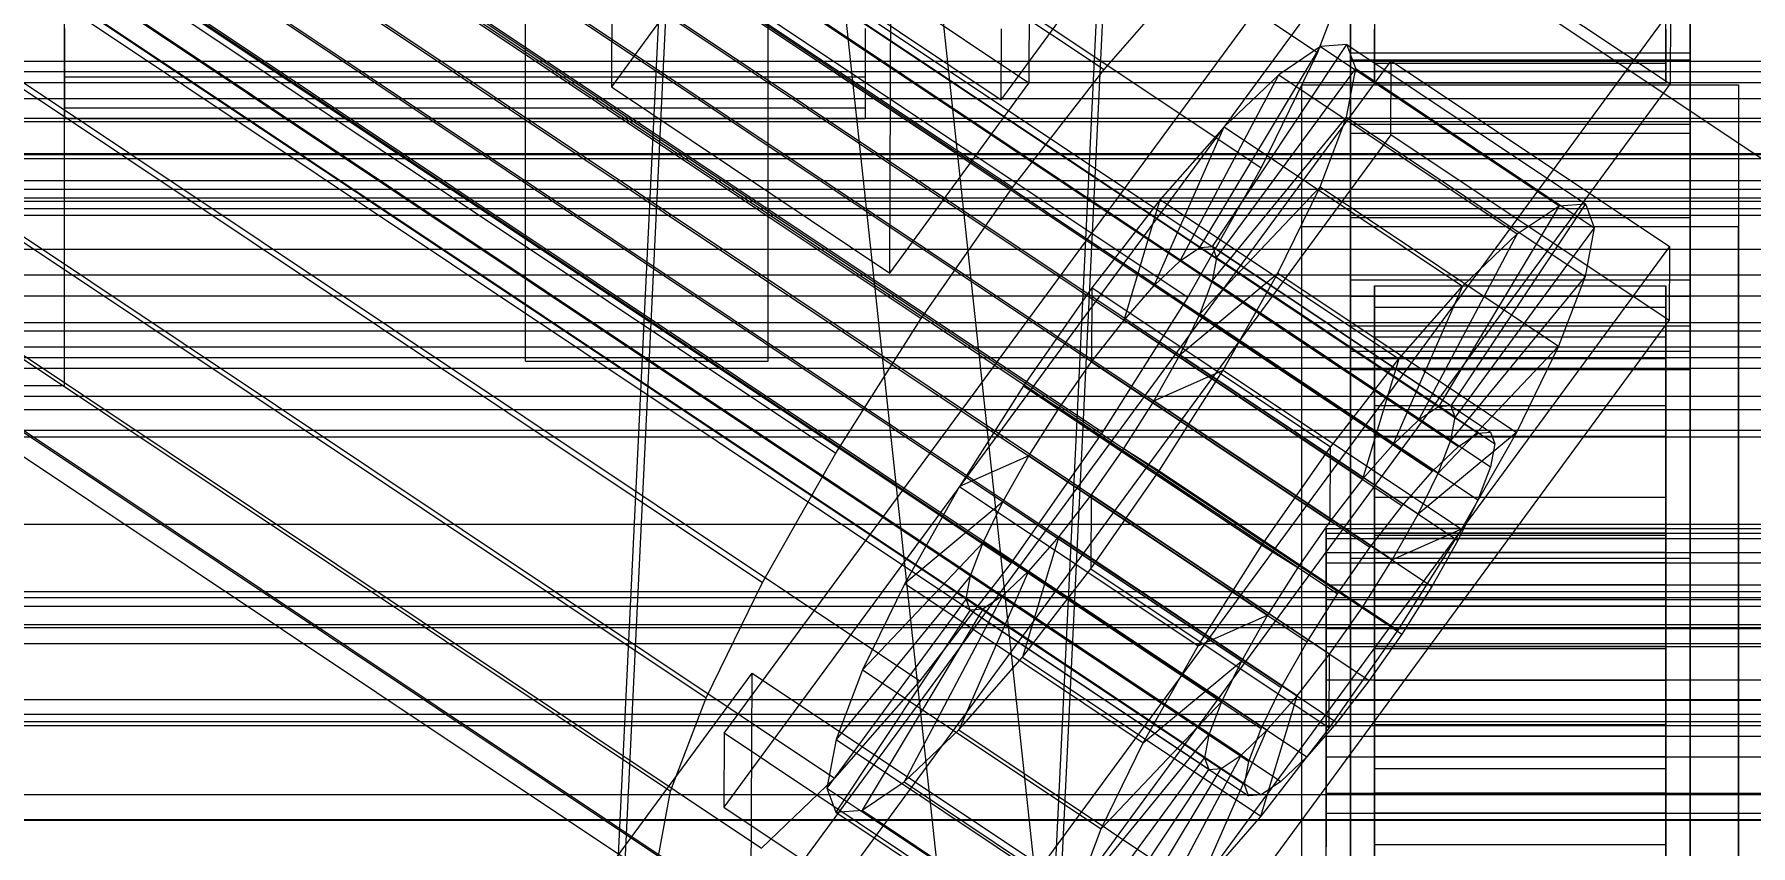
# Model space of a CAD drawing. Header units: millimetres. Extents: x -1970 to 59977, y -65068 to 6837.
# Drawn here: x -201.2 to -130.5, y -33764 to -33730.5 of the extents above; entities that cross this region are included whole.
import ezdxf

# ---------------------------------------------------------------- set-up
doc = ezdxf.new("R2010")
doc.units = ezdxf.units.MM
for name, color, linetype, lineweight in [('COTAS_O', 1, 'Continuous', 0), ('frontal_briquetadora', 7, 'Continuous', 0), ('frontal_C01', 7, 'Continuous', 0), ('frontal_C02', 7, 'Continuous', 0), ('frontal_C03', 7, 'Continuous', 0), ('frontal_secador', 7, 'Continuous', 0)]:
    doc.layers.add(name, color=color, linetype=linetype, lineweight=lineweight)
doc.dimstyles.new('R19_100', dxfattribs={"dimtxt": 250, "dimasz": 150, "dimexe": 150, "dimexo": 80, "dimgap": 100, "dimtad": 1, "dimtih": 1, "dimtoh": 1, "dimdsep": 46, "dimcen": 0.09, "dimadec": 0, "dimazin": 0, "dimtfac": 1, "dimtdec": 4, "dimtofl": 0, "dimtmove": 0, "dimatfit": 3, "dimfxl": 1, "dimtolj": 1, "dimtzin": 0, "dimarcsym": 0})

# ---------------------------------------------------------------- blocks, each defined once
blk = doc.blocks.new('*D39')
at = {"layer": 'COTAS_O', "color": 0, "lineweight": -2, "transparency": 16777216}
for p, q in [((-1725, -34320), (-1725, -33550)), ((1725, -34320), (1725, -33550)), ((-1575, -33700), (1575, -33700))]:
    blk.add_line(p, q, dxfattribs=at)
at = {"layer": 'COTAS_O', "color": 0, "transparency": 16777216}
for points in [[(-1575, -33675), (-1575, -33725), (-1725, -33700)], [(1575, -33675), (1575, -33725), (1725, -33700)]]:
    blk.add_solid(points, dxfattribs=at)
at = {"layer": 'Defpoints', "color": 0, "transparency": 16777216}
for p in [(1725, -33700), (-1725, -34400), (1725, -34400)]:
    blk.add_point(p, dxfattribs=at)
blk = doc.blocks.new('*D42')
at = {"layer": 'COTAS_O', "color": 0, "lineweight": -2, "transparency": 16777216}
for p, q in [((-570, -33700), (200, -33700)), ((50, -34750), (50, -33850)), ((-570, -34900), (200, -34900))]:
    blk.add_line(p, q, dxfattribs=at)
at = {"layer": 'COTAS_O', "color": 0, "transparency": 16777216}
for points in [[(25, -33850), (75, -33850), (50, -33700)], [(25, -34750), (75, -34750), (50, -34900)]]:
    blk.add_solid(points, dxfattribs=at)
at = {"layer": 'Defpoints', "color": 0, "transparency": 16777216}
for p in [(-650, -33700), (50, -33700), (-650, -34900)]:
    blk.add_point(p, dxfattribs=at)

msp = doc.modelspace()

# ---------------------------------------------------------------- linework, layer by layer
at = {"layer": 'frontal_briquetadora'}
for p, q in [((-164, -33765), (-171, -33700)), ((-160, -33765), (-167, -33700)), ((-200, -33745), (-200, -33705)), ((-181, -33744), (-181, -33714)), ((-171, -33744), (-171, -33714)), ((-200, -33730.29), (-200, -33732.281)), ((-167, -33730.29), (-167, -33732.281)), ((-200, -33732.281), (-200, -33733.56)), ((-200, -33732.281), (-167, -33732.281)), ((-167, -33732.281), (-167, -33733.56)), ((-200, -33733.56), (-200, -33734)), ((-200, -33733.56), (-167, -33733.56)), ((-200, -33734), (-167, -33734)), ((-167, -33733.56), (-167, -33734)), ((-181, -33744), (-171, -33744)), ((-225, -33745), (-200, -33745))]:
    msp.add_line(p, q, dxfattribs=at)
at = {"layer": 'frontal_C01'}
for p, q in [((-355.53, -33604.291), (-141.731, -33746.969)), ((-355.017, -33604.251), (-141.218, -33746.929)), ((-356.348, -33604.84), (-142.549, -33747.518)), ((-354.844, -33604.721), (-141.045, -33747.398)), ((-357.415, -33605.859), (-143.617, -33748.536)), ((-355.022, -33605.669), (-141.224, -33748.347)), ((-358.659, -33607.278), (-144.861, -33749.956)), ((-355.541, -33607.031), (-141.742, -33749.709)), ((-356.363, -33608.714), (-142.565, -33751.392)), ((-332.659, -33608.287), (-148.35, -33731.285)), ((-146.196, -33751.68), (-359.995, -33609.002)), ((-341.461, -33608.985), (-157.152, -33731.983)), ((-361.332, -33610.912), (-147.533, -33753.59)), ((-357.434, -33610.603), (-143.635, -33753.281)), ((-362.578, -33612.879), (-148.779, -33755.557)), ((-358.68, -33612.57), (-144.881, -33755.248)), ((-334.981, -33613.037), (-150.672, -33736.035)), ((-160.922, -33736.848), (-345.231, -33613.85)), ((-360.017, -33614.481), (-146.218, -33757.158)), ((-363.648, -33614.769), (-149.85, -33757.446)), ((-364.471, -33616.452), (-150.672, -33759.129)), ((-361.352, -33616.204), (-147.554, -33758.882)), ((-364.989, -33617.814), (-151.191, -33760.492)), ((-362.596, -33617.624), (-148.798, -33760.302)), ((-365.168, -33618.762), (-151.369, -33761.44)), ((-363.664, -33618.643), (-149.865, -33761.32)), ((-338.003, -33618.37), (-153.694, -33741.368)), ((-364.995, -33619.232), (-151.196, -33761.91)), ((-364.482, -33619.191), (-150.683, -33761.869)), ((-349.002, -33619.242), (-164.693, -33742.24)), ((-341.52, -33623.921), (-157.211, -33746.919)), ((-352.519, -33624.793), (-168.21, -33747.791)), ((-345.291, -33629.312), (-160.982, -33752.31)), ((-355.541, -33630.125), (-171.232, -33753.123)), ((-349.061, -33634.177), (-164.752, -33757.175)), ((-357.863, -33634.875), (-173.554, -33757.873)), ((-352.572, -33638.183), (-168.263, -33761.182)), ((-359.326, -33638.719), (-175.016, -33761.717)), ((-359.83, -33641.395), (-175.521, -33764.393)), ((-355.584, -33641.058), (-171.275, -33764.057)), ((-359.341, -33642.721), (-175.032, -33765.719)), ((-357.893, -33642.606), (-173.584, -33765.604)), ((-228.298, -33670.083), (-130, -33735.682)), ((-172.809, -33759.329), (-145.277, -33721.886)), ((-145.289, -33724.929), (-172.821, -33762.373)), ((-133.821, -33732.583), (-145.289, -33724.929)), ((-146.887, -33727.441), (-148.35, -33731.285)), ((-157.152, -33731.983), (-153.641, -33727.977)), ((-133.809, -33729.539), (-161.341, -33766.982)), ((-133.809, -33729.539), (-133.821, -33732.583)), ((-153.199, -33739.316), (-148.226, -33731.039)), ((-152.686, -33739.275), (-147.143, -33730.953)), ((-148.35, -33731.285), (-150.672, -33736.035)), ((-148.226, -33731.039), (-149.953, -33732.196)), ((-147.143, -33730.953), (-148.226, -33731.039)), ((-148.226, -33731.039), (-138.396, -33737.598)), ((-147.143, -33730.953), (-137.313, -33737.513)), ((-146.777, -33731.944), (-147.143, -33730.953)), ((-172.847, -33769.069), (-145.315, -33731.626)), ((-160.922, -33736.848), (-157.152, -33731.983)), ((-152.513, -33739.745), (-146.777, -33731.944)), ((-147.155, -33733.946), (-146.777, -33731.944)), ((-147, -33734.62), (-147, -33731.577)), ((-147, -33731.577), (-133, -33731.577)), ((-147, -33777.299), (-147, -33731.577)), ((-146.777, -33731.944), (-136.948, -33738.504)), ((-145.327, -33734.669), (-145.315, -33731.626)), ((-145.315, -33731.626), (-133.847, -33739.279)), ((-133, -33731.577), (-133, -33734.62)), ((-133, -33731.577), (-133, -33777.299)), ((-161.353, -33770.026), (-133.821, -33732.583)), ((-154.017, -33739.864), (-149.953, -33732.196)), ((-149.953, -33732.196), (-152.207, -33734.347)), ((-149.953, -33732.196), (-140.123, -33738.756)), ((-152.692, -33740.693), (-147.155, -33733.946)), ((-148.249, -33736.822), (-147.155, -33733.946)), ((-147.155, -33733.946), (-137.325, -33740.506)), ((-145.327, -33734.669), (-172.859, -33772.113)), ((-155.085, -33740.883), (-152.207, -33734.347)), ((-152.207, -33734.347), (-154.833, -33737.344)), ((-152.207, -33734.347), (-142.377, -33740.907)), ((-133, -33734.62), (-147, -33734.62)), ((-147, -33734.62), (-147, -33780.343)), ((-133.859, -33742.323), (-145.327, -33734.669)), ((-133, -33780.343), (-133, -33734.62)), ((-150.672, -33736.035), (-153.694, -33741.368)), ((-164.693, -33742.24), (-160.922, -33736.848)), ((-153.21, -33742.055), (-148.249, -33736.822)), ((-149.985, -33740.375), (-148.249, -33736.822)), ((-148.249, -33736.822), (-138.419, -33743.382)), ((-154.833, -33737.344), (-157.653, -33740.983)), ((-156.329, -33742.303), (-154.833, -33737.344)), ((-154.833, -33737.344), (-145.003, -33743.904)), ((-138.396, -33737.598), (-143.369, -33745.876)), ((-137.313, -33737.513), (-142.856, -33745.835)), ((-140.123, -33738.756), (-138.396, -33737.598)), ((-138.396, -33737.598), (-137.313, -33737.513)), ((-137.313, -33737.513), (-136.948, -33738.504)), ((-140.123, -33738.756), (-144.188, -33746.424)), ((-136.948, -33738.504), (-142.683, -33746.305)), ((-142.377, -33740.907), (-140.123, -33738.756)), ((-136.948, -33738.504), (-137.325, -33740.506)), ((-133.847, -33739.279), (-161.379, -33776.722)), ((-154.017, -33739.864), (-153.199, -33739.316)), ((-153.199, -33739.316), (-152.686, -33739.275)), ((-143.369, -33745.876), (-153.199, -33739.316)), ((-152.513, -33739.745), (-152.692, -33740.693)), ((-142.856, -33745.835), (-152.686, -33739.275)), ((-152.686, -33739.275), (-152.513, -33739.745)), ((-142.683, -33746.305), (-152.513, -33739.745)), ((-133.847, -33739.279), (-133.859, -33742.323)), ((-155.085, -33740.883), (-154.017, -33739.864)), ((-154.033, -33743.739), (-149.985, -33740.375)), ((-144.188, -33746.424), (-154.017, -33739.864)), ((-152.246, -33744.363), (-149.985, -33740.375)), ((-149.985, -33740.375), (-140.156, -33746.935)), ((-137.325, -33740.506), (-142.862, -33747.253)), ((-137.325, -33740.506), (-138.419, -33743.382)), ((-157.653, -33740.983), (-160.474, -33745.016)), ((-157.653, -33740.983), (-157.665, -33744.026)), ((-147.823, -33747.543), (-157.653, -33740.983)), ((-156.329, -33742.303), (-155.085, -33740.883)), ((-145.255, -33747.443), (-155.085, -33740.883)), ((-152.692, -33740.693), (-153.21, -33742.055)), ((-142.862, -33747.253), (-152.692, -33740.693)), ((-146, -33750.887), (-146, -33740.899)), ((-146, -33740.899), (-146, -33741.312)), ((-146, -33740.899), (-134, -33740.899)), ((-146, -33741.779), (-146, -33740.899)), ((-142.377, -33740.907), (-145.255, -33747.443)), ((-145.003, -33743.904), (-142.377, -33740.907)), ((-134, -33741.312), (-134, -33740.899)), ((-134, -33740.899), (-134, -33750.887)), ((-134, -33740.899), (-134, -33741.779)), ((-153.694, -33741.368), (-157.211, -33746.919)), ((-147, -33744.36), (-147, -33741.317)), ((-147, -33741.317), (-133, -33741.317)), ((-147, -33787.039), (-147, -33741.317)), ((-146, -33751.083), (-146, -33741.312)), ((-146, -33741.312), (-146, -33742.99)), ((-146, -33741.312), (-134, -33741.312)), ((-146, -33751.304), (-146, -33741.779)), ((-146, -33741.779), (-134, -33741.779)), ((-146, -33743.892), (-146, -33741.779)), ((-134, -33742.99), (-134, -33741.312)), ((-134, -33741.312), (-134, -33751.083)), ((-134, -33741.779), (-134, -33751.304)), ((-134, -33741.779), (-134, -33743.892)), ((-133, -33741.317), (-133, -33744.36)), ((-133, -33741.317), (-133, -33787.039)), ((-168.21, -33747.791), (-164.693, -33742.24)), ((-161.391, -33779.766), (-133.859, -33742.323)), ((-157.665, -33744.026), (-156.329, -33742.303)), ((-146.499, -33748.863), (-156.329, -33742.303)), ((-153.21, -33742.055), (-154.033, -33743.739)), ((-143.38, -33748.615), (-153.21, -33742.055)), ((-146, -33751.878), (-146, -33742.99)), ((-146, -33742.99), (-146, -33745.82)), ((-146, -33742.99), (-134, -33742.99)), ((-134, -33745.82), (-134, -33742.99)), ((-134, -33742.99), (-134, -33751.878)), ((-159.001, -33745.937), (-157.665, -33744.026)), ((-157.665, -33744.026), (-147.835, -33750.586)), ((-154.033, -33743.739), (-155.103, -33745.628)), ((-144.203, -33750.298), (-154.033, -33743.739)), ((-147.823, -33747.543), (-145.003, -33743.904)), ((-145.003, -33743.904), (-146.499, -33748.863)), ((-146, -33752.305), (-146, -33743.892)), ((-146, -33743.892), (-134, -33743.892)), ((-146, -33747.095), (-146, -33743.892)), ((-138.419, -33743.382), (-143.38, -33748.615)), ((-138.419, -33743.382), (-140.156, -33746.935)), ((-134, -33743.892), (-134, -33752.305)), ((-134, -33743.892), (-134, -33747.095)), ((-155.103, -33745.628), (-152.246, -33744.363)), ((-154.877, -33748.516), (-152.246, -33744.363)), ((-152.246, -33744.363), (-142.416, -33750.923)), ((-133, -33744.36), (-147, -33744.36)), ((-147, -33744.36), (-147, -33790.083)), ((-133, -33790.083), (-133, -33744.36)), ((-160.474, -33745.016), (-163.105, -33749.168)), ((-159.001, -33745.937), (-160.474, -33745.016)), ((-160.474, -33745.016), (-150.644, -33751.576)), ((-160.247, -33747.904), (-159.001, -33745.937)), ((-149.171, -33752.497), (-159.001, -33745.937)), ((-155.103, -33745.628), (-156.35, -33747.595)), ((-145.274, -33752.188), (-155.103, -33745.628)), ((-146, -33753.218), (-146, -33745.82)), ((-146, -33745.82), (-146, -33749.607)), ((-146, -33745.82), (-134, -33745.82)), ((-143.369, -33745.876), (-144.188, -33746.424)), ((-142.856, -33745.835), (-143.369, -33745.876)), ((-142.683, -33746.305), (-142.856, -33745.835)), ((-134, -33749.607), (-134, -33745.82)), ((-134, -33745.82), (-134, -33753.218)), ((-144.188, -33746.424), (-145.255, -33747.443)), ((-142.862, -33747.253), (-142.683, -33746.305)), ((-157.211, -33746.919), (-160.982, -33752.31)), ((-156.35, -33747.595), (-157.686, -33749.505)), ((-156.35, -33747.595), (-154.877, -33748.516)), ((-146.52, -33754.155), (-156.35, -33747.595)), ((-150.644, -33751.576), (-147.823, -33747.543)), ((-147.835, -33750.586), (-147.823, -33747.543)), ((-145.255, -33747.443), (-146.499, -33748.863)), ((-146, -33753.823), (-146, -33747.095)), ((-146, -33747.095), (-134, -33747.095)), ((-146, -33751.169), (-146, -33747.095)), ((-140.156, -33746.935), (-144.203, -33750.298)), ((-143.617, -33748.536), (-142.549, -33747.518)), ((-143.38, -33748.615), (-142.862, -33747.253)), ((-142.549, -33747.518), (-141.731, -33746.969)), ((-140.156, -33746.935), (-142.416, -33750.923)), ((-141.731, -33746.969), (-141.218, -33746.929)), ((-141.045, -33747.398), (-141.224, -33748.347)), ((-141.218, -33746.929), (-141.045, -33747.398)), ((-134, -33747.095), (-134, -33753.823)), ((-134, -33747.095), (-134, -33751.169)), ((-171.232, -33753.123), (-168.21, -33747.791)), ((-160.247, -33747.904), (-163.105, -33749.168)), ((-161.318, -33749.793), (-160.247, -33747.904)), ((-150.417, -33754.464), (-160.247, -33747.904)), ((-157.698, -33752.549), (-154.877, -33748.516)), ((-154.877, -33748.516), (-145.047, -33755.076)), ((-146.499, -33748.863), (-147.835, -33750.586)), ((-144.861, -33749.956), (-143.617, -33748.536)), ((-144.203, -33750.298), (-143.38, -33748.615)), ((-141.224, -33748.347), (-141.742, -33749.709)), ((-163.105, -33749.168), (-165.365, -33753.157)), ((-163.105, -33749.168), (-153.275, -33755.728)), ((-157.686, -33749.505), (-159.022, -33751.229)), ((-157.686, -33749.505), (-157.698, -33752.549)), ((-147.856, -33756.065), (-157.686, -33749.505)), ((-146, -33755.012), (-146, -33749.607)), ((-146, -33749.607), (-146, -33754.094)), ((-146, -33749.607), (-134, -33749.607)), ((-141.742, -33749.709), (-142.565, -33751.392)), ((-134, -33754.094), (-134, -33749.607)), ((-134, -33749.607), (-134, -33755.012)), ((-161.318, -33749.793), (-165.365, -33753.157)), ((-162.14, -33751.476), (-161.318, -33749.793)), ((-151.488, -33756.353), (-161.318, -33749.793)), ((-146.196, -33751.68), (-144.861, -33749.956)), ((-145.274, -33752.188), (-144.203, -33750.298)), ((-450, -33750.719), (450, -33750.719)), ((-147.835, -33750.586), (-149.171, -33752.497)), ((-148, -33751.304), (-148, -33750.887)), ((-148, -33750.887), (-148, -33751.083)), ((-148, -33750.887), (148, -33750.887)), ((-148, -33751.083), (-148, -33751.878)), ((-148, -33751.083), (148, -33751.083)), ((-146, -33751.083), (-146, -33750.887)), ((-134, -33750.887), (-146, -33750.887)), ((-146, -33750.887), (-146, -33751.304)), ((-146, -33751.878), (-146, -33751.083)), ((-134, -33751.083), (-146, -33751.083)), ((-142.416, -33750.923), (-145.274, -33752.188)), ((-142.416, -33750.923), (-145.047, -33755.076)), ((-134, -33750.887), (-134, -33751.083)), ((-134, -33751.304), (-134, -33750.887)), ((-134, -33751.083), (-134, -33751.878)), ((-162.14, -33751.476), (-167.102, -33756.71)), ((-162.659, -33752.838), (-162.14, -33751.476)), ((-152.311, -33758.036), (-162.14, -33751.476)), ((-159.022, -33751.229), (-160.518, -33756.188)), ((-159.022, -33751.229), (-160.266, -33752.649)), ((-149.192, -33757.789), (-159.022, -33751.229)), ((-153.275, -33755.728), (-150.644, -33751.576)), ((-150.644, -33751.576), (-149.171, -33752.497)), ((-148, -33752.305), (-148, -33751.304)), ((-148, -33751.304), (148, -33751.304)), ((-147.533, -33753.59), (-146.196, -33751.68)), ((-146, -33755.752), (-146, -33751.169)), ((-146, -33751.169), (-134, -33751.169)), ((-146, -33755.836), (-146, -33751.169)), ((-134, -33751.304), (-146, -33751.304)), ((-146, -33751.304), (-146, -33752.305)), ((-142.565, -33751.392), (-143.635, -33753.281)), ((-134, -33751.169), (-134, -33755.752)), ((-134, -33751.169), (-134, -33755.836)), ((-134, -33752.305), (-134, -33751.304)), ((-160.982, -33752.31), (-164.752, -33757.175)), ((-160.518, -33756.188), (-157.698, -33752.549)), ((-157.698, -33752.549), (-147.868, -33759.109)), ((-149.171, -33752.497), (-150.417, -33754.464)), ((-148, -33751.878), (-148, -33753.218)), ((-148, -33751.878), (148, -33751.878)), ((-148, -33753.823), (-148, -33752.305)), ((-148, -33752.305), (148, -33752.305)), ((-146.52, -33754.155), (-145.274, -33752.188)), ((-146, -33753.218), (-146, -33751.878)), ((-134, -33751.878), (-146, -33751.878)), ((-134, -33752.305), (-146, -33752.305)), ((-146, -33752.305), (-146, -33753.823)), ((-134, -33751.878), (-134, -33753.218)), ((-134, -33753.823), (-134, -33752.305)), ((-173.554, -33757.873), (-171.232, -33753.123)), ((-162.659, -33752.838), (-168.196, -33759.585)), ((-165.365, -33753.157), (-167.102, -33756.71)), ((-165.365, -33753.157), (-155.535, -33759.717)), ((-160.266, -33752.649), (-163.144, -33759.185)), ((-162.837, -33753.787), (-162.659, -33752.838)), ((-152.829, -33759.398), (-162.659, -33752.838)), ((-160.266, -33752.649), (-161.333, -33753.667)), ((-150.436, -33759.208), (-160.266, -33752.649)), ((-148, -33753.218), (-148, -33755.012)), ((-148, -33753.218), (148, -33753.218)), ((-146, -33755.012), (-146, -33753.218)), ((-134, -33753.218), (-146, -33753.218)), ((-134, -33753.218), (-134, -33755.012)), ((-162.837, -33753.787), (-168.573, -33761.587)), ((-161.333, -33753.667), (-165.397, -33761.336)), ((-162.664, -33754.256), (-162.837, -33753.787)), ((-153.008, -33760.346), (-162.837, -33753.787)), ((-161.333, -33753.667), (-162.151, -33754.216)), ((-151.503, -33760.227), (-161.333, -33753.667)), ((-148.779, -33755.557), (-147.533, -33753.59)), ((-148, -33755.752), (-148, -33753.823)), ((-148, -33753.823), (148, -33753.823)), ((-134, -33753.823), (-146, -33753.823)), ((-146, -33753.823), (-146, -33755.752)), ((-143.635, -33753.281), (-144.881, -33755.248)), ((-134, -33755.752), (-134, -33753.823)), ((-162.664, -33754.256), (-168.208, -33762.579)), ((-162.151, -33754.216), (-167.125, -33762.493)), ((-162.151, -33754.216), (-162.664, -33754.256)), ((-152.835, -33760.816), (-162.664, -33754.256)), ((-152.321, -33760.776), (-162.151, -33754.216)), ((-153.275, -33755.728), (-150.417, -33754.464)), ((-150.417, -33754.464), (-151.488, -33756.353)), ((-147.856, -33756.065), (-146.52, -33754.155)), ((-145.047, -33755.076), (-146.52, -33754.155)), ((-146, -33754.094), (-146, -33757.138)), ((-134, -33754.094), (-146, -33754.094)), ((-146, -33754.094), (-146, -33758.975)), ((-134, -33757.138), (-134, -33754.094)), ((-134, -33758.975), (-134, -33754.094)), ((-148, -33755.012), (-148, -33757.138)), ((-148, -33755.012), (148, -33755.012)), ((-145.047, -33755.076), (-147.868, -33759.109)), ((-144.881, -33755.248), (-146.218, -33757.158)), ((-146, -33757.138), (-146, -33755.012)), ((-134, -33755.012), (-146, -33755.012)), ((-134, -33755.012), (-134, -33757.138)), ((-155.535, -33759.717), (-153.275, -33755.728)), ((-149.85, -33757.446), (-148.779, -33755.557)), ((-149.192, -33757.789), (-147.856, -33756.065)), ((-148, -33757.963), (-148, -33755.752)), ((-148, -33755.752), (148, -33755.752)), ((-147.868, -33759.109), (-147.856, -33756.065)), ((-134, -33755.752), (-146, -33755.752)), ((-146, -33755.752), (-146, -33757.963)), ((-146, -33757.963), (-146, -33755.836)), ((-146, -33755.836), (-134, -33755.836)), ((-146, -33760.779), (-146, -33755.836)), ((-134, -33757.963), (-134, -33755.752)), ((-134, -33755.836), (-134, -33757.963)), ((-134, -33755.836), (-134, -33760.779)), ((-167.102, -33756.71), (-168.196, -33759.585)), ((-167.102, -33756.71), (-157.272, -33763.27)), ((-163.144, -33759.185), (-160.518, -33756.188)), ((-160.518, -33756.188), (-150.688, -33762.748)), ((-155.535, -33759.717), (-151.488, -33756.353)), ((-151.488, -33756.353), (-152.311, -33758.036)), ((-177.394, -33764.657), (-171.658, -33756.856)), ((-171.715, -33771.466), (-171.658, -33756.856)), ((-171.658, -33756.856), (-160.19, -33764.509)), ((-164.752, -33757.175), (-168.263, -33761.182)), ((-150.672, -33759.129), (-149.85, -33757.446)), ((-148, -33757.138), (-148, -33759.45)), ((148, -33757.138), (-148, -33757.138)), ((-146.218, -33757.158), (-147.554, -33758.882)), ((-146, -33757.138), (-134, -33757.138)), ((-146, -33759.45), (-146, -33757.138)), ((-134, -33757.138), (-134, -33759.45)), ((-175.016, -33761.717), (-173.554, -33757.873)), ((-157.272, -33763.27), (-152.311, -33758.036)), ((-152.311, -33758.036), (-152.829, -33759.398)), ((-150.688, -33762.748), (-149.192, -33757.789)), ((-150.436, -33759.208), (-149.192, -33757.789)), ((-148, -33760.304), (-148, -33757.963)), ((-148, -33757.963), (148, -33757.963)), ((-134, -33757.963), (-146, -33757.963)), ((-146, -33757.963), (-146, -33760.304)), ((-134, -33760.304), (-134, -33757.963)), ((-147.554, -33758.882), (-148.798, -33760.302)), ((-172.809, -33759.329), (-172.821, -33762.373)), ((-161.341, -33766.982), (-172.809, -33759.329)), ((-168.196, -33759.585), (-168.573, -33761.587)), ((-168.196, -33759.585), (-158.366, -33766.145)), ((-165.397, -33761.336), (-163.144, -33759.185)), ((-163.144, -33759.185), (-153.314, -33765.745)), ((-158.366, -33766.145), (-152.829, -33759.398)), ((-153.314, -33765.745), (-150.436, -33759.208)), ((-152.829, -33759.398), (-153.008, -33760.346)), ((-151.503, -33760.227), (-150.436, -33759.208)), ((-151.191, -33760.492), (-150.672, -33759.129)), ((-147.868, -33759.109), (-150.688, -33762.748)), ((-148, -33759.45), (-148, -33761.791)), ((-148, -33759.45), (148, -33759.45)), ((-146, -33759.45), (-146, -33758.975)), ((-146, -33758.975), (-146, -33763.918)), ((-146, -33758.975), (-134, -33758.975)), ((-146, -33761.791), (-146, -33759.45)), ((-134, -33759.45), (-146, -33759.45)), ((-134, -33763.918), (-134, -33758.975)), ((-134, -33758.975), (-134, -33759.45)), ((-134, -33759.45), (-134, -33761.791)), ((-158.743, -33768.147), (-153.008, -33760.346)), ((-157.272, -33763.27), (-155.535, -33759.717)), ((-155.567, -33767.895), (-151.503, -33760.227)), ((-153.008, -33760.346), (-152.835, -33760.816)), ((-152.321, -33760.776), (-151.503, -33760.227)), ((-148.798, -33760.302), (-149.865, -33761.32)), ((-148, -33762.617), (-148, -33760.304)), ((-148, -33760.304), (148, -33760.304)), ((-146, -33760.304), (-146, -33760.779)), ((-134, -33760.304), (-146, -33760.304)), ((-146, -33760.304), (-146, -33762.617)), ((-134, -33760.779), (-134, -33760.304)), ((-134, -33762.617), (-134, -33760.304)), ((-158.378, -33769.139), (-152.835, -33760.816)), ((-157.295, -33769.053), (-152.321, -33760.776)), ((-152.835, -33760.816), (-152.321, -33760.776)), ((-151.369, -33761.44), (-151.191, -33760.492)), ((-146, -33760.779), (-134, -33760.779)), ((-146, -33765.66), (-146, -33760.779)), ((-134, -33760.779), (-134, -33765.66)), ((-175.521, -33764.393), (-175.016, -33761.717)), ((-168.263, -33761.182), (-171.275, -33764.057)), ((-168.573, -33761.587), (-168.208, -33762.579)), ((-168.573, -33761.587), (-158.743, -33768.147)), ((-167.125, -33762.493), (-165.397, -33761.336)), ((-165.397, -33761.336), (-155.567, -33767.895)), ((-151.196, -33761.91), (-151.369, -33761.44)), ((-149.865, -33761.32), (-150.683, -33761.869)), ((-172.821, -33762.373), (-161.353, -33770.026)), ((-150.683, -33761.869), (-151.196, -33761.91)), ((-148, -33761.791), (-148, -33764.002)), ((-148, -33761.791), (148, -33761.791)), ((-146, -33764.002), (-146, -33761.791)), ((-146, -33761.791), (-146, -33763.918)), ((-134, -33761.791), (-146, -33761.791)), ((-134, -33763.918), (-134, -33761.791)), ((-134, -33761.791), (-134, -33764.002)), ((450, -33762.894), (-450, -33762.894)), ((-168.208, -33762.579), (-167.125, -33762.493)), ((-168.208, -33762.579), (-158.378, -33769.139)), ((-167.125, -33762.493), (-157.295, -33769.053)), ((-150.688, -33762.748), (-153.314, -33765.745)), ((-148, -33764.742), (-148, -33762.617)), ((-148, -33762.617), (148, -33762.617)), ((-146, -33762.617), (-146, -33765.66)), ((-134, -33762.617), (-146, -33762.617)), ((-146, -33762.617), (-146, -33764.742)), ((-134, -33765.66), (-134, -33762.617)), ((-134, -33764.742), (-134, -33762.617)), ((-158.366, -33766.145), (-157.272, -33763.27)), ((-146, -33763.918), (-146, -33768.585)), ((-146, -33763.918), (-134, -33763.918)), ((-134, -33768.585), (-134, -33763.918))]:
    msp.add_line(p, q, dxfattribs=at)
at = {"layer": 'frontal_C02'}
for p, q in [((-147, -33731.314), (-147, -33685.41)), ((-133, -33685.41), (-133, -33731.314)), ((-147, -33688.333), (-147, -33734.237)), ((-133, -33734.237), (-133, -33688.333)), ((-147, -33740.667), (-147, -33694.762)), ((-133, -33694.762), (-133, -33740.667)), ((-161.391, -33733.231), (-133.859, -33695.638)), ((-147, -33697.685), (-147, -33743.589)), ((-133, -33743.589), (-133, -33697.685)), ((-177.811, -33777.742), (-174.943, -33718.365)), ((-160.19, -33718.513), (-160.247, -33732.542)), ((-177.394, -33718.661), (-177.451, -33732.69)), ((-156.962, -33719.16), (-159.83, -33778.536)), ((-146, -33722.15), (-146, -33731.714)), ((-146, -33722.312), (-146, -33732.056)), ((-146, -33722.538), (-146, -33732.532)), ((-134, -33731.714), (-134, -33722.15)), ((-134, -33732.056), (-134, -33722.312)), ((-134, -33732.532), (-134, -33722.538)), ((-177.811, -33783.589), (-174.943, -33724.212)), ((-171.715, -33724.858), (-177.451, -33732.69)), ((-160.247, -33732.542), (-171.715, -33724.858)), ((-172.859, -33725.548), (-161.391, -33733.231)), ((-159.83, -33784.383), (-156.962, -33725.006)), ((-165.983, -33740.374), (-165.926, -33726.345)), ((-147, -33742.553), (-147, -33728.525)), ((-147, -33738.088), (-147, -33728.525)), ((-133, -33728.525), (-133, -33742.553)), ((-133, -33728.525), (-133, -33738.088)), ((-146, -33729.657), (-146, -33731.714)), ((-134, -33731.714), (-134, -33729.657)), ((-161.391, -33733.231), (-161.379, -33730.309)), ((-146, -33732.056), (-146, -33730.318)), ((-134, -33730.318), (-134, -33732.056)), ((-133, -33731.314), (-147, -33731.314)), ((-147, -33731.314), (-147, -33734.237)), ((-133, -33734.237), (-133, -33731.314)), ((-146, -33731.714), (-146, -33732.532)), ((-146, -33731.714), (-134, -33731.714)), ((-134, -33732.532), (-134, -33731.714)), ((-177.451, -33732.69), (-165.983, -33740.374)), ((-165.983, -33740.374), (-160.247, -33732.542)), ((-149, -33738.462), (-149, -33732.616)), ((-149, -33732.616), (-131, -33732.616)), ((-149, -33778.138), (-149, -33732.616)), ((-146, -33732.056), (-134, -33732.056)), ((-146, -33732.532), (-146, -33732.056)), ((-146, -33732.532), (-134, -33732.532)), ((-134, -33732.056), (-134, -33732.532)), ((-131, -33732.616), (-131, -33738.462)), ((-131, -33732.616), (-131, -33778.138)), ((-147, -33734.237), (-133, -33734.237)), ((-133, -33738.088), (-147, -33738.088)), ((-147, -33738.088), (-147, -33752.117)), ((-133, -33752.117), (-133, -33738.088)), ((-131, -33738.462), (-149, -33738.462)), ((-149, -33783.983), (-149, -33738.462)), ((-131, -33783.983), (-131, -33738.462)), ((-133, -33740.667), (-147, -33740.667)), ((-147, -33740.667), (-147, -33743.589)), ((-133, -33743.589), (-133, -33740.667)), ((-133, -33742.553), (-147, -33742.553)), ((-147, -33742.553), (-147, -33752.117)), ((-133, -33752.117), (-133, -33742.553)), ((-147, -33743.589), (-133, -33743.589)), ((-147, -33752.117), (-133, -33752.117))]:
    msp.add_line(p, q, dxfattribs=at)
at = {"layer": 'frontal_C03'}
for p, q in [((1250, -33731.652), (-1250, -33731.652)), ((1250, -33732.533), (-1250, -33732.533)), ((1250, -33733.187), (-1250, -33733.187)), ((-1500, -33735.441), (1500, -33735.441)), ((1250, -33735.494), (-1250, -33735.494)), ((-1250, -33736.551), (1250, -33736.551)), ((1530, -33737.417), (-1530, -33737.417)), ((1250, -33739.403), (-1250, -33739.403)), ((1250, -33740.461), (-1250, -33740.461)), ((1530, -33742.417), (-1530, -33742.417)), ((1250, -33742.768), (-1250, -33742.768)), ((1250, -33743.422), (-1250, -33743.422)), ((1250, -33744.303), (-1250, -33744.303)), ((1500, -33746.85), (-1500, -33746.85)), ((1500, -33747.135), (-1500, -33747.135)), ((1250, -33754.109), (-1250, -33754.109)), ((1250, -33754.991), (-1250, -33754.991)), ((1250, -33755.644), (-1250, -33755.644)), ((1250, -33757.952), (-1250, -33757.952)), ((-1500, -33758.543), (1500, -33758.543)), ((-1250, -33759.009), (1250, -33759.009)), ((1250, -33761.861), (-1250, -33761.861)), ((1250, -33762.918), (-1250, -33762.918))]:
    msp.add_line(p, q, dxfattribs=at)
at = {"layer": 'frontal_secador'}
for p, q in [((1320, -33732.071), (-1320, -33732.071)), ((1320, -33734), (-1320, -33734)), ((1250, -33734.141), (-1250, -33734.141)), ((1320, -33735.657), (-1320, -33735.657)), ((1320, -33736.928), (-1320, -33736.928)), ((1250, -33737.285), (-1250, -33737.285)), ((1320, -33737.727), (-1320, -33737.727)), ((1320, -33738), (-1320, -33738)), ((1250, -33738), (-1250, -33738)), ((1250, -33741.314), (-1250, -33741.314)), ((1250, -33743.856), (-1250, -33743.856)), ((1250, -33745.455), (-1250, -33745.455)), ((1250, -33746), (-1250, -33746)), ((1360, -33753.5), (-1360, -33753.5)), ((1250, -33753.75), (-1250, -33753.75)), ((1360, -33754.863), (-1360, -33754.863)), ((1360, -33758.859), (-1360, -33758.859))]:
    msp.add_line(p, q, dxfattribs=at)

# ---------------------------------------------------------------- dimensions: what is measured, and where the dimension line sits
at = {"layer": 'COTAS_O'}
for p1, p2, distance, picture, middle in [((-1725, -34400), (1725, -34400), 700, '*D39', (0, -33700)), ((-650, -34900), (-650, -33700), -700, '*D42', (50, -34300))]:
    dim = msp.add_aligned_dim(p1=p1, p2=p2, distance=distance, text='<> O', dimstyle='R19_100', dxfattribs=at)
    dim.commit()
    dim.dimension.update_dxf_attribs({"geometry": picture, "text_midpoint": middle})

doc.saveas('drawing.dxf')
